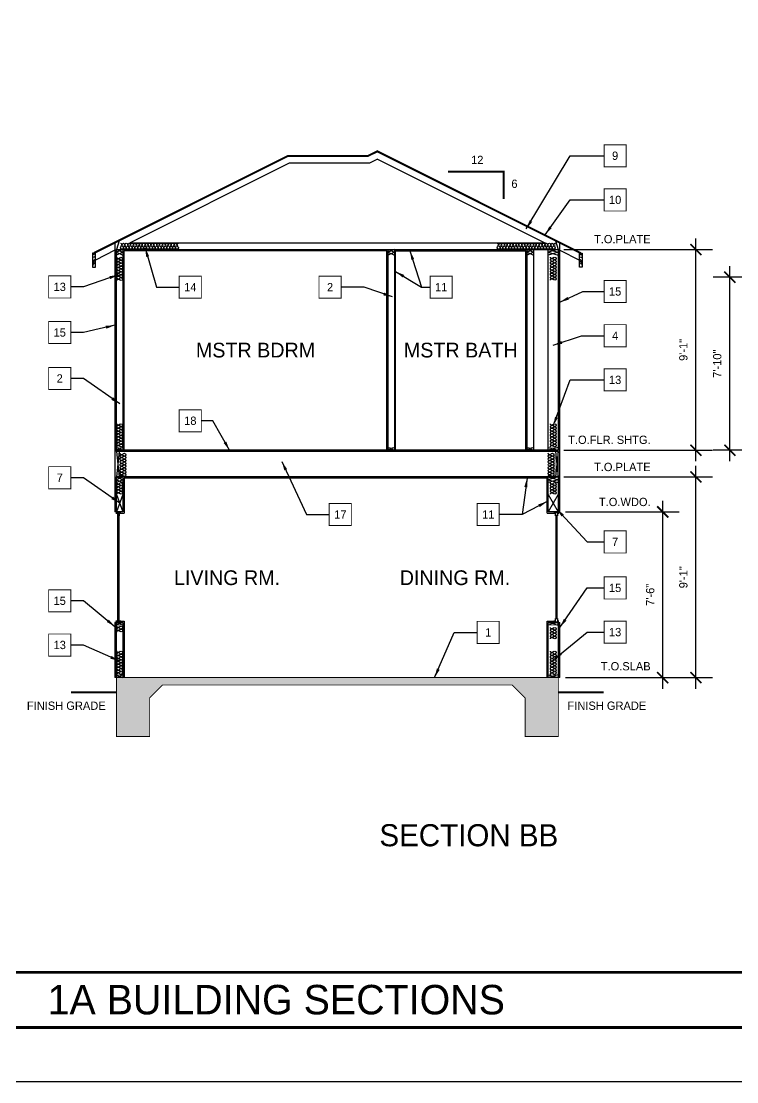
# Model space of a CAD drawing. Extents: x -1728 to 0, y -1152 to 0.
# Drawn here: x -1221 to -833, y -1152 to -576 of the extents above; entities that cross this region are included whole.
import ezdxf

# ---------------------------------------------------------------- set-up
doc = ezdxf.new("R2010")
doc.units = 0
doc.header["$LTSCALE"] = 48
doc.header["$MEASUREMENT"] = 0
doc.header["$PDMODE"] = 3
doc.header["$PDSIZE"] = -2
doc.layers.get('0').update_dxf_attribs({"linetype": 'CONTINUOUS'})
doc.layers.get('DEFPOINTS').update_dxf_attribs({"linetype": 'CONTINUOUS'})
doc.layers.add('24X36TB', color=7, linetype='CONTINUOUS', lineweight=30)
for name, color, linetype in [('A-DIM', 1, 'CONTINUOUS'), ('A-HATCH', 40, 'CONTINUOUS'), ('A-SECT', 7, 'CONTINUOUS'), ('A-SECT SLAB', 123, 'CONTINUOUS'), ('A-SECT WALLS', 7, 'CONTINUOUS'), ('A-SYMTEXT', 2, 'CONTINUOUS'), ('A-TEXT', 3, 'CONTINUOUS')]:
    doc.layers.add(name, color=color, linetype=linetype)
doc.styles.get("Standard").update_dxf_attribs({"font": 'ERASMD.TTF', "height": 4.5})
doc.dimstyles.new('ARCHITECTURE', dxfattribs={"dimscale": 48, "dimtxt": 0.18, "dimasz": 0.125, "dimexe": 0.1875, "dimexo": 0.0625, "dimgap": 0.09375, "dimtad": 1, "dimdec": 4, "dimzin": 3, "dimdsep": 46, "dimlunit": 4, "dimtxsty": 'Standard', "dimblk1": 'ARCHTICK', "dimblk2": 'ARCHTICK', "dimsah": 1, "dimcen": 0.09375, "dimdle": 0.125, "dimclrd": 1, "dimclre": 1, "dimclrt": 3, "dimadec": 0, "dimazin": 0, "dimtfac": 1, "dimtdec": 4, "dimtofl": 0, "dimtmove": 2, "dimatfit": 3, "dimldrblk": 'ARCHTICK', "dimfxl": 1, "dimfrac": 2, "dimtolj": 1, "dimtzin": 0, "dimarcsym": 0})
doc.dimstyles.new('ARROW', dxfattribs={"dimscale": 48, "dimtxt": 0.125, "dimasz": 5, "dimexe": 0.1875, "dimexo": 0.0625, "dimgap": 0.09375, "dimtad": 1, "dimjust": 2, "dimdec": 4, "dimzin": 3, "dimdsep": 46, "dimlunit": 4, "dimtxsty": 'Standard', "dimcen": 0.09375, "dimdle": 0.125, "dimclrt": 255, "dimadec": 0, "dimazin": 0, "dimtfac": 1, "dimtdec": 4, "dimtofl": 0, "dimtmove": 2, "dimatfit": 3, "dimfxl": 1, "dimfrac": 2, "dimtolj": 1, "dimtzin": 0, "dimarcsym": 0})

# ---------------------------------------------------------------- blocks, each defined once
blk = doc.blocks.new('A$C06A91398')
at = {"layer": '24X36TB'}
blk.add_lwpolyline([(-1115.88, 1085.14), (612.12, 1085.14), (612.12, -66.86), (-1115.88, -66.86)], close=True, dxfattribs=at)
at = {"layer": '24X36TB', "const_width": 1.5}
blk.add_lwpolyline([(420.62, -37.36), (420.62, 1055.64), (-1055.88, 1055.64), (-1055.88, -37.36)], close=True, dxfattribs=at)
blk = doc.blocks.new('A$C733F0816')
at = {"layer": 'A-SECT WALLS', "color": 1}
for p, q in [((-5.5, 0), (0, -1.5)), ((0, 0), (-5.5, -1.5))]:
    blk.add_line(p, q, dxfattribs=at)
at = {"layer": 'A-SECT WALLS', "color": 1, "const_width": 0.05}
blk.add_lwpolyline([(-5.5, 0), (0, 0), (0, -1.5), (-5.5, -1.5)], close=True, dxfattribs=at)
blk = doc.blocks.new('A$C55AC4CED')
at = {"layer": 'A-SECT WALLS', "color": 1}
for p, q in [((-3.5, 0), (0, -1.5)), ((0, 0), (-3.5, -1.5))]:
    blk.add_line(p, q, dxfattribs=at)
at = {"layer": 'A-SECT WALLS', "color": 1, "const_width": 0.05}
blk.add_lwpolyline([(-3.5, 0), (0, 0), (0, -1.5), (-3.5, -1.5)], close=True, dxfattribs=at)
blk = doc.blocks.new('A$C44A25B88')
at = {"layer": 'A-SECT WALLS', "color": 1, "const_width": 0.05}
blk.add_lwpolyline([(0, 0), (0, 3.91), (-1.5, 4.66), (-1.5, 0), (0, 0)], dxfattribs=at)
at = {"layer": 'A-SECT WALLS', "color": 1}
blk.add_lwpolyline([(-1.5, 4.66), (0, 0)], dxfattribs=at)
blk = doc.blocks.new('_ARCHTICK')
at = {"color": 0, "linetype": 'ByBlock', "const_width": 0.15}
blk.add_lwpolyline([(-0.5, -0.5), (0.5, 0.5)], dxfattribs=at)
blk = doc.blocks.new('*D10')
at = {"layer": 'A-DIM', "color": 1, "lineweight": -2, "transparency": 16777216}
for p, q in [((-854.81, -938.5), (-854.81, -817.53)), ((-926.56, -823.53), (-845.81, -823.53)), ((-925.68, -932.5), (-845.81, -932.5))]:
    blk.add_line(p, q, dxfattribs=at)
at = {"layer": 'DEFPOINTS', "color": 0, "transparency": 16777216}
for p in [(-929.56, -823.53), (-854.81, -823.53), (-928.68, -932.5)]:
    blk.add_point(p, dxfattribs=at)
at = {"layer": 'A-DIM', "color": 1, "lineweight": -2, "transparency": 16777216, "xscale": 6, "yscale": 6, "zscale": 6}
for p, rotation in [((-854.81, -823.53), 90), ((-854.81, -932.5), 270)]:
    blk.add_blockref('_ARCHTICK', p, dxfattribs=dict(at, rotation=rotation))
at = {"layer": 'A-DIM', "color": 3, "transparency": 16777216, "insert": (-861.6, -878.01), "char_height": 4.5, "attachment_point": 5, "rotation": 90}
blk.add_mtext('\\A1;9\'-1"', dxfattribs=at)
blk = doc.blocks.new('*D11')
at = {"layer": 'A-DIM', "color": 1, "lineweight": -2, "transparency": 16777216}
for p, q in [((-854.81, -815), (-854.81, -694)), ((-926.56, -700), (-845.81, -700)), ((-926.56, -809), (-845.81, -809))]:
    blk.add_line(p, q, dxfattribs=at)
at = {"layer": 'DEFPOINTS', "color": 0, "transparency": 16777216}
for p in [(-929.56, -700), (-854.81, -700), (-929.56, -809)]:
    blk.add_point(p, dxfattribs=at)
at = {"layer": 'A-DIM', "color": 1, "lineweight": -2, "transparency": 16777216, "xscale": 6, "yscale": 6, "zscale": 6}
for p, rotation in [((-854.81, -700), 90), ((-854.81, -809), 270)]:
    blk.add_blockref('_ARCHTICK', p, dxfattribs=dict(at, rotation=rotation))
at = {"layer": 'A-DIM', "color": 3, "transparency": 16777216, "insert": (-861.6, -754.5), "char_height": 4.5, "attachment_point": 5, "rotation": 90}
blk.add_mtext('\\A1;9\'-1"', dxfattribs=at)
blk = doc.blocks.new('*D14')
at = {"layer": 'A-DIM', "color": 1, "lineweight": -2, "transparency": 16777216}
for p, q in [((-872.81, -938.5), (-872.81, -836.5)), ((-925.68, -842.5), (-863.81, -842.5)), ((-925.68, -932.5), (-863.81, -932.5))]:
    blk.add_line(p, q, dxfattribs=at)
at = {"layer": 'DEFPOINTS', "color": 0, "transparency": 16777216}
for p in [(-928.68, -842.5), (-872.81, -842.5), (-928.68, -932.5)]:
    blk.add_point(p, dxfattribs=at)
at = {"layer": 'A-DIM', "color": 1, "lineweight": -2, "transparency": 16777216, "xscale": 6, "yscale": 6, "zscale": 6}
for p, rotation in [((-872.81, -842.5), 90), ((-872.81, -932.5), 270)]:
    blk.add_blockref('_ARCHTICK', p, dxfattribs=dict(at, rotation=rotation))
at = {"layer": 'A-DIM', "color": 3, "transparency": 16777216, "insert": (-879.6, -887.5), "char_height": 4.5, "attachment_point": 5, "rotation": 90}
blk.add_mtext('\\A1;7\'-6"', dxfattribs=at)
blk = doc.blocks.new('*D17')
at = {"layer": 'A-DIM', "color": 1, "lineweight": -2, "transparency": 16777216}
for p, q in [((-836.35, -815), (-836.35, -709)), ((-789.17, -715), (-845.35, -715)), ((-789.17, -809), (-845.35, -809))]:
    blk.add_line(p, q, dxfattribs=at)
at = {"layer": 'DEFPOINTS', "color": 0, "transparency": 16777216}
for p in [(-836.35, -715), (-786.17, -715), (-786.17, -809)]:
    blk.add_point(p, dxfattribs=at)
at = {"layer": 'A-DIM', "color": 1, "lineweight": -2, "transparency": 16777216, "xscale": 6, "yscale": 6, "zscale": 6}
for p, rotation in [((-836.35, -715), 90), ((-836.35, -809), 270)]:
    blk.add_blockref('_ARCHTICK', p, dxfattribs=dict(at, rotation=rotation))
at = {"layer": 'A-DIM', "color": 3, "transparency": 16777216, "insert": (-843.17, -762), "char_height": 4.5, "attachment_point": 5, "rotation": 90}
blk.add_mtext('\\A1;7\'-10"', dxfattribs=at)
blk = doc.blocks.new('INSUL')
for p, q in [((0.060181, 0.087308), (0.189161, -0.086543)), ((0.439819, 0.087308), (0.310839, -0.086543)), ((0.560181, 0.087308), (0.689161, -0.086543)), ((0.939819, 0.087308), (0.810839, -0.086543))]:
    blk.add_line(p, q)
for centre, start, end in [((0.25, 0.25), 319.400378, 220.599622), ((0.75, 0.25), 319.400378, 220.599622), ((0, -0.25), 270, 40.830715), ((0.5, -0.25), 139.169285, 40.830715), ((1, -0.25), 139.169285, 270)]:
    blk.add_arc(centre, 0.25, start, end)

msp = doc.modelspace()

# ---------------------------------------------------------------- hatches: boundary and pattern name
at = {"layer": 'A-HATCH'}
h = msp.add_hatch(dxfattribs=at)
h.set_pattern_fill('AR-CONC,_O', color=256)
h.set_pattern_definition([(50, (0, 0), (7.172602, -0.627521), [0.75, -8.25]), (355, (0, 0), (-1.387513, 7.52192), [0.6, -6.6]), (100.4514, (0.598, -0.052), (5.785094, 6.894395), [0.637402, -7.01142]), (46.1842, (0, 2), (10.67241, -1.65519), [1.125, -12.375]), (96.6356, (0.889, 1.862), (9.34663, 9.74118), [0.9561, -10.51713]), (351.1842, (0, 2), (9.34662, 9.74119), [0.9, -9.9]), (21, (1, 1.5), (5.96907, -4.02619), [0.75, -8.25]), (326, (1, 1.5), (2.433153, 7.2515), [0.6, -6.6]), (71.4514, (1.4974, 1.1645), (8.402226, 3.225305), [0.637402, -7.01142]), (37.5, (0, 0), (0.1215986, 3.3289385), [0, -6.52, 0, -6.7, 0, -6.625]), (7.5, (0, 0), (2.630695, 3.944117), [0, -3.82, 0, -6.37, 0, -2.525]), (327.5, (-2.23, 0), (5.3382244, -0.2255487), [0, -2.5, 0, -7.8, 0, -10.35]), (317.5, (-3.23, 0), (5.831862, 1.00105), [0, -3.25, 0, -5.18, 0, -7.35])])
h.paths.add_polyline_path([(-947.55862, -943.49569), (-947.55862, -964.49569), (-929.55862, -964.49569), (-929.55862, -932.49569), (-935.05862, -932.49569), (-973.86925, -932.49569), (-1125.24798, -932.49569), (-1169.55862, -932.49569), (-1169.55862, -964.49569), (-1151.55862, -964.49569), (-1151.55862, -943.49569), (-1144.55862, -936.49569), (-1124.75094, -936.49569), (-974.36629, -936.49569), (-954.55862, -936.49569)])

# ---------------------------------------------------------------- linework, layer by layer
at = {"layer": '24X36TB', "const_width": 1.5}
msp.add_lwpolyline([(-1668, -1092.5), (-1074, -1092.5), (-191.5, -1092.5)], dxfattribs=at)
at = {"layer": 'A-SECT'}
for p, q in [((-1076.63852, -649.06351), (-1181.66419, -701.57634)), ((-1076.52049, -649.56351), (-1181.44058, -702.02356)), ((-1033.13852, -649.06351), (-1076.63852, -649.06351)), ((-1033.02049, -649.56351), (-1076.52049, -649.56351)), ((-1027.80862, -646.39856), (-1033.13852, -649.06351)), ((-1027.80862, -646.95757), (-1033.02049, -649.56351)), ((-1027.80862, -650.87069), (-1032.19425, -653.06351)), ((-1027.80862, -646.39856), (-917.45304, -701.57634)), ((-1027.80862, -646.95757), (-917.67665, -702.02356)), ((-1027.80862, -650.87069), (-936.55862, -696.49569)), ((-1075.69425, -653.06351), (-1162.55862, -696.49569)), ((-1032.19425, -653.06351), (-1075.69425, -653.06351)), ((-1170.43362, -696.52007), (-1170.43362, -842.49569)), ((-936.55862, -696.49569), (-1162.55862, -696.49569)), ((-928.68362, -842.49569), (-928.68362, -696.52007)), ((-1181.44058, -702.02356), (-1181.66419, -701.57634)), ((-1170.43362, -700.43319), (-1181.05862, -705.74569)), ((-1169.55862, -699.99569), (-929.55862, -699.99569)), ((-1165.43362, -808.99569), (-1165.43362, -700.62069)), ((-1022.68362, -700.62069), (-1165.43362, -700.62069)), ((-1022.68362, -808.99569), (-1022.68362, -700.62069)), ((-1017.93362, -808.99569), (-1017.93362, -700.62069)), ((-1017.93362, -700.62069), (-947.18362, -700.62069)), ((-947.18362, -808.99569), (-947.18362, -700.62069)), ((-928.68362, -700.43319), (-918.05862, -705.74569)), ((-917.67665, -702.02356), (-917.45304, -701.57634)), ((-929.55862, -808.99569), (-1169.55862, -808.99569)), ((-1169.55862, -809.74569), (-1169.55862, -808.99569)), ((-929.55862, -809.74569), (-1169.55862, -809.74569)), ((-929.55862, -823.49569), (-929.55862, -808.99569)), ((-929.55862, -823.49569), (-1169.55862, -823.49569)), ((-935.68362, -824.12069), (-1165.43362, -824.12069)), ((-1165.43362, -824.12069), (-1165.43362, -843.12069)), ((-935.68362, -843.12069), (-935.68362, -824.12069)), ((-1169.55862, -842.49569), (-1170.43362, -842.49569)), ((-1167.55862, -843.12069), (-1165.43362, -843.12069)), ((-935.68362, -843.12069), (-931.55862, -843.12069)), ((-929.55862, -842.49569), (-928.68362, -842.49569)), ((-1170.43362, -902.49569), (-1170.43362, -932.49569)), ((-1169.55862, -902.49569), (-1170.43362, -902.49569)), ((-1167.55862, -901.87069), (-1165.43362, -901.87069)), ((-1165.43362, -901.87069), (-1165.43362, -932.49569)), ((-935.68362, -932.49569), (-935.68362, -901.87069)), ((-935.68362, -901.87069), (-931.55862, -901.87069)), ((-929.55862, -902.49597), (-928.68362, -902.49597)), ((-928.68362, -932.49569), (-928.68362, -902.49597)), ((-1169.55862, -932.49569), (-1170.43362, -932.49569)), ((-928.68362, -932.49569), (-929.55862, -932.49569))]:
    msp.add_line(p, q, dxfattribs=at)
for points in [[(-1181.05862, -702.02356), (-1182.55862, -702.02356), (-1182.55862, -709.52356), (-1181.05862, -709.52356)], [(-918.05862, -702.02356), (-916.55862, -702.02356), (-916.55862, -709.52356), (-918.05862, -709.52356)]]:
    msp.add_lwpolyline(points, close=True, dxfattribs=at)
for points in [[(-1169.55862, -840.99569), (-1169.55862, -843.49569), (-1169.55862, -842.49569), (-1167.55862, -842.49569), (-1167.55862, -843.49569), (-1167.55862, -842.49569), (-1168.55862, -842.49569), (-1168.55862, -842.55296), (-1169.05862, -842.55296), (-1169.05862, -844.55296), (-1168.05862, -844.55296), (-1168.05862, -842.55296), (-1168.55862, -842.55296), (-1168.05862, -842.55296), (-1168.05862, -844.55296), (-1168.30862, -844.55296), (-1168.30862, -900.43843), (-1168.43362, -900.43843), (-1168.43362, -844.55296), (-1168.68362, -844.55296), (-1168.68362, -900.43843), (-1168.80862, -900.43843), (-1168.80862, -844.55296), (-1168.80862, -900.43843), (-1169.05862, -900.43843), (-1169.05862, -902.43843), (-1168.55862, -902.43843), (-1168.55862, -902.49569), (-1169.55862, -902.49569), (-1169.55862, -901.49569), (-1169.55862, -903.99569), (-1169.55862, -902.49569), (-1167.55862, -902.49569), (-1167.55862, -901.49569), (-1167.55862, -902.49569), (-1168.05862, -902.49569)], [(-929.55862, -840.99569), (-929.55862, -843.49569), (-929.55862, -842.49569), (-931.55862, -842.49569), (-931.55862, -843.49569), (-931.55862, -842.49569), (-930.55862, -842.49569), (-930.55862, -842.55296), (-930.05862, -842.55296), (-930.05862, -844.55296), (-931.05862, -844.55296), (-931.05862, -842.55296), (-930.55862, -842.55296), (-931.05862, -842.55296), (-931.05862, -844.55296), (-930.80862, -844.55296), (-930.80862, -900.43843), (-930.68362, -900.43843), (-930.68362, -844.55296), (-930.43362, -844.55296), (-930.43362, -900.43843), (-930.30862, -900.43843), (-930.30862, -844.55296), (-930.30862, -900.43843), (-930.05862, -900.43843), (-930.05862, -902.43843), (-930.55862, -902.43843), (-930.55862, -902.49569), (-929.55862, -902.49569), (-929.55862, -901.49569), (-929.55862, -903.99569), (-929.55862, -902.49569), (-931.55862, -902.49569), (-931.55862, -901.49569), (-931.55862, -902.49569), (-931.05862, -902.49569)], [(-1168.55862, -902.43843), (-1168.05862, -902.43843), (-1168.05862, -900.43843), (-1168.30862, -900.43843), (-1168.68362, -900.43843)], [(-930.55862, -902.43843), (-931.05862, -902.43843), (-931.05862, -900.43843), (-930.80862, -900.43843), (-930.43362, -900.43843)]]:
    msp.add_lwpolyline(points, dxfattribs=at)
at = {"layer": 'A-SECT', "const_width": 1}
for points in [[(-1169.55862, -940.49569), (-1194.2982, -940.49569)], [(-904.81903, -940.49569), (-929.55862, -940.49569)]]:
    msp.add_lwpolyline(points, dxfattribs=at)
at = {"layer": 'A-SECT'}
for points in [[(-1181.05862, -703.51169), (-1181.54736, -702.59092), (-1182.55862, -703.08199)], [(-918.05862, -703.51169), (-917.56987, -702.59092), (-916.55862, -703.08199)], [(-1181.05862, -704.66263), (-1181.45523, -704.0488), (-1182.55862, -704.4171)], [(-1181.05862, -705.1844), (-1182.55862, -706.32001)], [(-1181.05862, -706.85712), (-1181.39383, -706.39674), (-1182.55862, -707.16404)], [(-1181.05862, -708.31499), (-1181.67018, -707.04127), (-1182.55862, -708.74468)], [(-918.05862, -704.66263), (-917.662, -704.0488), (-916.55862, -704.4171)], [(-918.05862, -705.1844), (-916.55862, -706.32001)], [(-918.05862, -706.85712), (-917.7234, -706.39674), (-916.55862, -707.16404)], [(-918.05862, -708.31499), (-917.44705, -707.04127), (-916.55862, -708.74468)]]:
    msp.add_spline(points, degree=3, dxfattribs=at)
at = {"layer": 'A-SECT SLAB', "const_width": 0.5}
for points in [[(-1124.75094, -936.49569), (-1144.55862, -936.49569), (-1151.55862, -943.49569), (-1151.55862, -964.49569), (-1169.55862, -964.49569), (-1169.55862, -932.49569), (-1125.24798, -932.49569)], [(-973.86925, -932.49569), (-1125.24798, -932.49569)], [(-974.36629, -936.49569), (-954.55862, -936.49569), (-947.55862, -943.49569), (-947.55862, -964.49569), (-929.55862, -964.49569), (-929.55862, -932.49569), (-973.86925, -932.49569)], [(-974.36629, -936.49569), (-1124.75094, -936.49569)]]:
    msp.add_lwpolyline(points, dxfattribs=at)
at = {"layer": 'A-SECT WALLS', "color": 1}
for p, q in [((-1169.55862, -809.74569), (-1168.05862, -823.49569)), ((-1168.05862, -809.74569), (-1169.55862, -823.49569)), ((-931.05862, -809.74569), (-929.55862, -823.49569)), ((-929.55862, -809.74569), (-931.05862, -823.49569)), ((-1169.55862, -832.99569), (-1166.05862, -842.49569)), ((-1166.05862, -832.99569), (-1169.55862, -842.49569)), ((-935.05862, -832.99569), (-929.55862, -842.49569)), ((-929.55862, -832.99569), (-935.05862, -842.49569))]:
    msp.add_line(p, q, dxfattribs=at)
at = {"layer": 'A-SECT WALLS'}
for points in [[(-1169.55862, -699.99569), (-1166.05862, -699.99569), (-1166.05862, -808.99569), (-1169.55862, -808.99569)], [(-1022.05862, -699.99569), (-1018.55862, -699.99569), (-1018.55862, -808.99569), (-1022.05862, -808.99569)], [(-946.55862, -699.99569), (-943.05862, -699.99569), (-943.05862, -808.99569), (-946.55862, -808.99569)], [(-935.05862, -699.99569), (-929.55862, -699.99569), (-929.55862, -808.99569), (-935.05862, -808.99569)], [(-1169.55862, -823.49569), (-1166.05862, -823.49569), (-1166.05862, -842.49569), (-1169.55862, -842.49569)], [(-935.05862, -823.49569), (-929.55862, -823.49569), (-929.55862, -842.49569), (-935.05862, -842.49569)], [(-1169.55862, -902.49569), (-1166.05862, -902.49569), (-1166.05862, -932.49569), (-1169.55862, -932.49569)], [(-935.05862, -902.49569), (-929.55862, -902.49569), (-929.55862, -932.49569), (-935.05862, -932.49569)]]:
    msp.add_lwpolyline(points, close=True, dxfattribs=at)
at = {"layer": 'A-SECT WALLS', "color": 1, "const_width": 0.05}
for points in [[(-1169.55862, -809.74569), (-1168.05862, -809.74569), (-1168.05862, -823.49569), (-1169.55862, -823.49569)], [(-931.05862, -809.74569), (-929.55862, -809.74569), (-929.55862, -823.49569), (-931.05862, -823.49569)], [(-1169.55862, -832.99569), (-1166.05862, -832.99569), (-1166.05862, -842.49569), (-1169.55862, -842.49569)], [(-935.05862, -832.99569), (-929.55862, -832.99569), (-929.55862, -842.49569), (-935.05862, -842.49569)]]:
    msp.add_lwpolyline(points, close=True, dxfattribs=at)
at = {"layer": 'A-SYMTEXT', "const_width": 0.5}
for points in [[(-904.68362, -655.08331), (-892.68362, -655.08331), (-892.68362, -643.08331), (-904.68362, -643.08331)], [(-904.68362, -679.08331), (-892.68362, -679.08331), (-892.68362, -667.08331), (-904.68362, -667.08331)], [(-1206.43362, -726.30788), (-1194.43362, -726.30788), (-1194.43362, -714.30788), (-1206.43362, -714.30788)], [(-1135.48433, -726.43779), (-1123.48433, -726.43779), (-1123.48433, -714.43779), (-1135.48433, -714.43779)], [(-1047.55124, -726.43779), (-1059.55124, -726.43779), (-1059.55124, -714.43779), (-1047.55124, -714.43779)], [(-999.17663, -726.43779), (-987.17663, -726.43779), (-987.17663, -714.43779), (-999.17663, -714.43779)], [(-904.68362, -728.80884), (-892.68362, -728.80884), (-892.68362, -716.80884), (-904.68362, -716.80884)], [(-1206.43362, -751.08775), (-1194.43362, -751.08775), (-1194.43362, -739.08775), (-1206.43362, -739.08775)], [(-904.68362, -752.80884), (-892.68362, -752.80884), (-892.68362, -740.80884), (-904.68362, -740.80884)], [(-1206.43362, -776.00139), (-1194.43362, -776.00139), (-1194.43362, -764.00139), (-1206.43362, -764.00139)], [(-904.68362, -776.80884), (-892.68362, -776.80884), (-892.68362, -764.80884), (-904.68362, -764.80884)], [(-1123.48433, -799.00995), (-1135.48433, -799.00995), (-1135.48433, -787.00995), (-1123.48433, -787.00995)], [(-1206.43362, -829.9231), (-1194.43362, -829.9231), (-1194.43362, -817.9231), (-1206.43362, -817.9231)], [(-1053.99008, -849.93779), (-1041.99008, -849.93779), (-1041.99008, -837.93779), (-1053.99008, -837.93779)], [(-973.61617, -849.93779), (-961.61617, -849.93779), (-961.61617, -837.93779), (-973.61617, -837.93779)], [(-904.68362, -864.79986), (-892.68362, -864.79986), (-892.68362, -852.79986), (-904.68362, -852.79986)], [(-904.68362, -889.80219), (-892.68362, -889.80219), (-892.68362, -877.80219), (-904.68362, -877.80219)], [(-1206.43362, -896.78858), (-1194.43362, -896.78858), (-1194.43362, -884.78858), (-1206.43362, -884.78858)], [(-973.61617, -913.91881), (-961.61617, -913.91881), (-961.61617, -901.91881), (-973.61617, -901.91881)], [(-904.68362, -913.80219), (-892.68362, -913.80219), (-892.68362, -901.80219), (-904.68362, -901.80219)], [(-1206.43362, -920.78858), (-1194.43362, -920.78858), (-1194.43362, -908.78858), (-1206.43362, -908.78858)]]:
    msp.add_lwpolyline(points, close=True, dxfattribs=at)
at = {"layer": 'A-SYMTEXT', "const_width": 1}
msp.add_lwpolyline([(-989.53211, -657.7387), (-959.25999, -657.7387), (-959.25999, -672.54469)], dxfattribs=at)

# ---------------------------------------------------------------- block references
at = {"layer": '24X36TB'}
msp.add_blockref('A$C06A91398', (-612.11644, -1085.14447), dxfattribs=at)
at = {"layer": 'A-SECT', "xscale": -1, "rotation": 359.999999999974}
msp.add_blockref('A$C44A25B88', (-1169.55862, -699.99569), dxfattribs=at)
at = {"layer": 'A-SECT', "yscale": 3.150000000001455, "zscale": 3.15}
for p, xscale, rotation in [((-1167.42472, -698.20761), -3.149999999998314, 179.9999678192501), ((-1164.27472, -698.20761), -3.149999999998314, 179.9999678192501), ((-1161.12472, -698.20761), -3.149999999998314, 179.9999678192501), ((-1157.97472, -698.20761), -3.149999999998314, 179.9999678192501), ((-1154.82472, -698.20761), -3.149999999998314, 179.9999678192501), ((-1151.67472, -698.20761), -3.149999999998314, 179.9999678192501), ((-1148.52472, -698.20761), -3.149999999998314, 179.9999678192501), ((-1145.37472, -698.20761), -3.149999999998314, 179.9999678192501), ((-1142.22472, -698.20761), -3.149999999998314, 179.9999678192501), ((-1139.07472, -698.20761), -3.149999999998314, 179.9999678192501), ((-962.77343, -698.20761), -3.149999999998314, 179.9999678192501), ((-959.62343, -698.20761), -3.149999999998314, 179.9999678192501), ((-956.47343, -698.20761), -3.149999999998314, 179.9999678192501), ((-953.32343, -698.20761), -3.149999999998314, 179.9999678192501), ((-950.17343, -698.20761), -3.149999999998314, 179.9999678192501), ((-947.02343, -698.20761), -3.149999999998314, 179.9999678192501), ((-943.87343, -698.20761), -3.149999999998314, 179.9999678192501), ((-940.72343, -698.20761), -3.149999999998314, 179.9999678192501), ((-937.57343, -698.20761), -3.149999999998314, 179.9999678192501), ((-934.42343, -698.20761), -3.149999999998314, 179.9999678192501), ((-1167.80862, -707.38114), -3.150000000001952, 269.9999678192501), ((-1167.80862, -710.53114), -3.150000000001952, 269.9999678192501), ((-932.30862, -707.23161), -3.150000000001952, 269.9999678192501), ((-932.30862, -710.38161), -3.150000000001952, 269.9999678192501), ((-1167.80862, -713.68114), -3.150000000001952, 269.9999678192501), ((-1167.80862, -716.83114), -3.150000000001952, 269.9999678192501), ((-932.30862, -713.53161), -3.150000000001952, 269.9999678192501), ((-932.30862, -716.68161), -3.150000000001952, 269.9999678192501), ((-1167.80862, -797.78529), -3.150000000001952, 269.9999678192501), ((-932.30862, -797.78529), -3.150000000001952, 269.9999678192501), ((-1167.80862, -800.93529), -3.150000000001952, 269.9999678192501), ((-932.30862, -800.93529), -3.150000000001952, 269.9999678192501), ((-1167.80862, -804.08529), -3.150000000001952, 269.9999678192501), ((-1167.80862, -807.23529), -3.150000000001952, 269.9999678192501), ((-932.30862, -804.08529), -3.150000000001952, 269.9999678192501), ((-932.30862, -807.23529), -3.150000000001952, 269.9999678192501), ((-1166.05862, -813.78529), -3.150000000001952, 269.9999678192501), ((-933.46062, -813.78529), -3.150000000001952, 269.9999678192501), ((-1166.05862, -820.08529), -3.150000000001952, 269.9999678192501), ((-1166.05862, -816.93529), -3.150000000001952, 269.9999678192501), ((-933.46062, -816.93529), -3.150000000001952, 269.9999678192501), ((-933.46062, -820.08529), -3.150000000001952, 269.9999678192501), ((-1166.05862, -823.23529), -3.150000000001952, 269.9999678192501), ((-933.46062, -823.23529), -3.150000000001952, 269.9999678192501), ((-1167.80862, -829.72589), -3.150000000001952, 269.9999678192501), ((-932.30862, -829.74127), -3.150000000001952, 269.9999678192501), ((-1167.80862, -832.87589), -3.150000000001952, 269.9999678192501), ((-932.30862, -832.89127), -3.150000000001952, 269.9999678192501), ((-1167.80862, -907.70869), -3.150000000001952, 269.9999678192501), ((-932.30862, -908.34759), -3.150000000001952, 269.9999678192501), ((-932.30862, -911.49759), -3.150000000001952, 269.9999678192501), ((-1167.80862, -921.28529), -3.150000000001952, 269.9999678192501), ((-1167.80862, -924.43529), -3.150000000001952, 269.9999678192501), ((-932.30862, -921.28529), -3.150000000001952, 269.9999678192501), ((-932.30862, -924.43529), -3.150000000001952, 269.9999678192501), ((-1167.80862, -927.58529), -3.150000000001952, 269.9999678192501), ((-932.30862, -927.58529), -3.150000000001952, 269.9999678192501), ((-1167.80862, -930.73529), -3.150000000001952, 269.9999678192501), ((-932.30862, -930.73529), -3.150000000001952, 269.9999678192501)]:
    msp.add_blockref('INSUL', p, dxfattribs=dict(at, xscale=xscale, rotation=rotation))
at = {"layer": 'A-SECT'}
msp.add_blockref('A$C44A25B88', (-929.55862, -699.99569), dxfattribs=at)
at = {"layer": 'A-SECT WALLS'}
for name, p in [('A$C55AC4CED', (-1166.05862, -699.99569)), ('A$C55AC4CED', (-1166.05862, -701.49569)), ('A$C55AC4CED', (-1018.55862, -699.99569)), ('A$C55AC4CED', (-1018.55862, -701.49569)), ('A$C55AC4CED', (-943.05862, -699.99569)), ('A$C55AC4CED', (-943.05862, -701.49569)), ('A$C733F0816', (-929.55862, -699.99569)), ('A$C733F0816', (-929.55862, -701.49569)), ('A$C55AC4CED', (-1166.05862, -807.49569)), ('A$C55AC4CED', (-1018.55862, -807.49569)), ('A$C55AC4CED', (-943.05862, -807.49569)), ('A$C733F0816', (-929.55862, -807.49569)), ('A$C55AC4CED', (-1166.05862, -823.49569)), ('A$C733F0816', (-929.55862, -823.49569)), ('A$C55AC4CED', (-1166.05862, -824.99569)), ('A$C733F0816', (-929.55862, -824.99569)), ('A$C55AC4CED', (-1166.05862, -902.49569)), ('A$C733F0816', (-929.55862, -902.49569)), ('A$C55AC4CED', (-1166.05862, -930.99569)), ('A$C733F0816', (-929.55862, -930.99569))]:
    msp.add_blockref(name, p, dxfattribs=at)

# ---------------------------------------------------------------- texts
at = {"layer": 'A-SYMTEXT', "color": 3, "char_height": 4.5}
for s, insert, width, attachment_point in [('12', (-976.94661, -649.07513), 74.875, 1), ('9', (-898.68362, -649.08331), 12, 5), ('6', (-955.05228, -662.04578), 74.875, 1), ('10', (-898.68362, -673.08331), 12, 5), ('13', (-1200.43362, -720.30788), 12, 5), ('14', (-1129.48433, -720.43779), 12, 5), ('2', (-1053.55124, -720.43779), 12, 5), ('11', (-993.17663, -720.43779), 12, 5), ('15', (-898.68362, -722.80884), 12, 5), ('15', (-1200.43362, -745.08775), 12, 5), ('4', (-898.68362, -746.80884), 12, 5), ('2', (-1200.43362, -770.00139), 12, 5), ('13', (-898.68362, -770.80884), 12, 5), ('18', (-1129.48433, -793.00995), 12, 5), ('7', (-1200.43362, -823.9231), 12, 5), ('17', (-1047.99008, -843.93779), 12, 5), ('11', (-967.61617, -843.93779), 12, 5), ('7', (-898.68362, -858.79986), 12, 5), ('15', (-898.68362, -883.80219), 12, 5), ('15', (-1200.43362, -890.78858), 12, 5), ('1', (-967.61617, -907.91881), 12, 5), ('13', (-898.68362, -907.80219), 12, 5), ('13', (-1200.43362, -914.78858), 12, 5)]:
    msp.add_mtext(s, dxfattribs=dict(at, insert=insert, width=width, attachment_point=attachment_point))
at = {"layer": 'A-TEXT'}
for s, insert, char_height, width, attachment_point in [('T.O.PLATE', (-879.39251, -692.08595), 4.5, 31.0252747, 3), ('MSTR BDRM', (-1094.05862, -754.66757), 8, 142.75, 5), ('MSTR BATH', (-982.55862, -754.66757), 8, 70.75, 5), ('T.O.FLR. SHTG.', (-879.39251, -801.08595), 4.5, 44.2054945, 3), ('T.O.PLATE', (-879.39251, -815.83595), 4.5, 31.0252747, 3), ('T.O.WDO.', (-879.39251, -834.83595), 4.5, 31.0252747, 3), ('LIVING RM.', (-1109.53286, -878.29257), 8, 229.75, 5), ('DINING RM.', (-985.68695, -878.29257), 8, 229.75, 5), ('T.O.SLAB', (-879.39251, -924.06927), 4.5, 27.2934066, 3), ('FINISH GRADE', (-1218.25831, -945.49569), 4.5, 47.1931669, 1), ('FINISH GRADE', (-924.55862, -945.49569), 4.5, 46.7196952, 1), ('SECTION BB', (-929.55862, -1012.09199), 12, 104.2320391, 3), ('1A BUILDING SECTIONS', (-1082.78761, -1107.5), 16, 1170.4247843, 5)]:
    msp.add_mtext(s, dxfattribs=dict(at, insert=insert, char_height=char_height, width=width, attachment_point=attachment_point))

# ---------------------------------------------------------------- dimensions: what is measured, and where the dimension line sits
at = {"layer": 'A-DIM', "color": 1}
for base, p1, p2, picture, middle in [((-854.81485, -699.99569), (-929.55862, -808.99569), (-929.55862, -699.99569), '*D11', (-861.60111, -754.49569)), ((-836.34795, -714.99569), (-786.17109, -808.99569), (-786.17109, -714.99569), '*D17', (-843.17048, -761.99569)), ((-854.8148459333, -823.5269431848), (-928.6836158702, -932.4956931848), (-929.5586158702, -823.5269431848), '*D10', (-861.6011096695, -878.0113181848)), ((-872.81485, -842.49569), (-928.68362, -932.49569), (-928.68362, -842.49569), '*D14', (-879.60111, -887.49569))]:
    dim = msp.add_linear_dim(base=base, p1=p1, p2=p2, angle=90, dimstyle='ARCHITECTURE', dxfattribs=at)
    dim.commit()
    dim.dimension.update_dxf_attribs({"geometry": picture, "text_midpoint": middle})

# ---------------------------------------------------------------- leaders
at = {"layer": 'A-SYMTEXT', "color": 7, "ltscale": 48}
for points in [[(-946.96942, -688.83964), (-923.12413, -649.08331), (-904.68362, -649.08331)], [(-936.70375, -691.95099), (-923.12413, -673.08331), (-904.68362, -673.08331)], [(-1154.03722, -698.99511), (-1147.92484, -720.43779), (-1135.48433, -720.43779)], [(-1010.13376, -700.62069), (-1003.81728, -720.43779), (-999.17663, -720.43779)], [(-1168.59612, -713.68114), (-1187.56722, -720.30788), (-1194.43362, -720.30788)], [(-1017.93362, -711.9349), (-1003.81728, -720.43779), (-999.17663, -720.43779)], [(-1019.63804, -725.75459), (-1035.11073, -720.43779), (-1047.55124, -720.43779)], [(-928.68362, -728.57925), (-916.20793, -722.80884), (-904.68362, -722.80884)], [(-1170.43362, -741.09863), (-1187.56722, -745.08775), (-1194.43362, -745.08775)], [(-932.39809, -752.02668), (-916.90387, -746.80884), (-904.68362, -746.80884)], [(-1167.80862, -783.82398), (-1187.56722, -770.00139), (-1194.43362, -770.00139)], [(-932.30741, -795.81757), (-923.12413, -770.80884), (-904.68362, -770.80884)], [(-1108.19249, -808.99569), (-1117.26407, -793.00995), (-1123.48433, -793.00995)], [(-1079.74939, -815.08993), (-1066.43059, -843.93779), (-1053.99008, -843.93779)], [(-1167.80862, -837.74569), (-1187.56722, -823.9231), (-1194.43362, -823.9231)], [(-946.53736, -824.12069), (-949.17566, -843.93779), (-961.61617, -843.93779)], [(-935.61617, -836.8513), (-949.17566, -843.93779), (-961.61617, -843.93779)], [(-930.53481, -840.80953), (-913.90387, -858.79986), (-904.68362, -858.79986)], [(-928.68362, -905.19289), (-913.90387, -883.80219), (-904.68362, -883.80219)], [(-1170.43362, -904.82442), (-1187.56722, -890.78858), (-1194.43362, -890.78858)], [(-996.75907, -932.49569), (-986.05668, -907.91881), (-973.61617, -907.91881)], [(-932.0336, -922.67072), (-913.90387, -907.80219), (-904.68362, -907.80219)], [(-1168.08123, -923.45614), (-1187.56722, -914.78858), (-1194.43362, -914.78858)]]:
    msp.add_leader(points, dimstyle='ARROW', override={"dimscale": 1}, dxfattribs=at)

doc.saveas('drawing.dxf')
